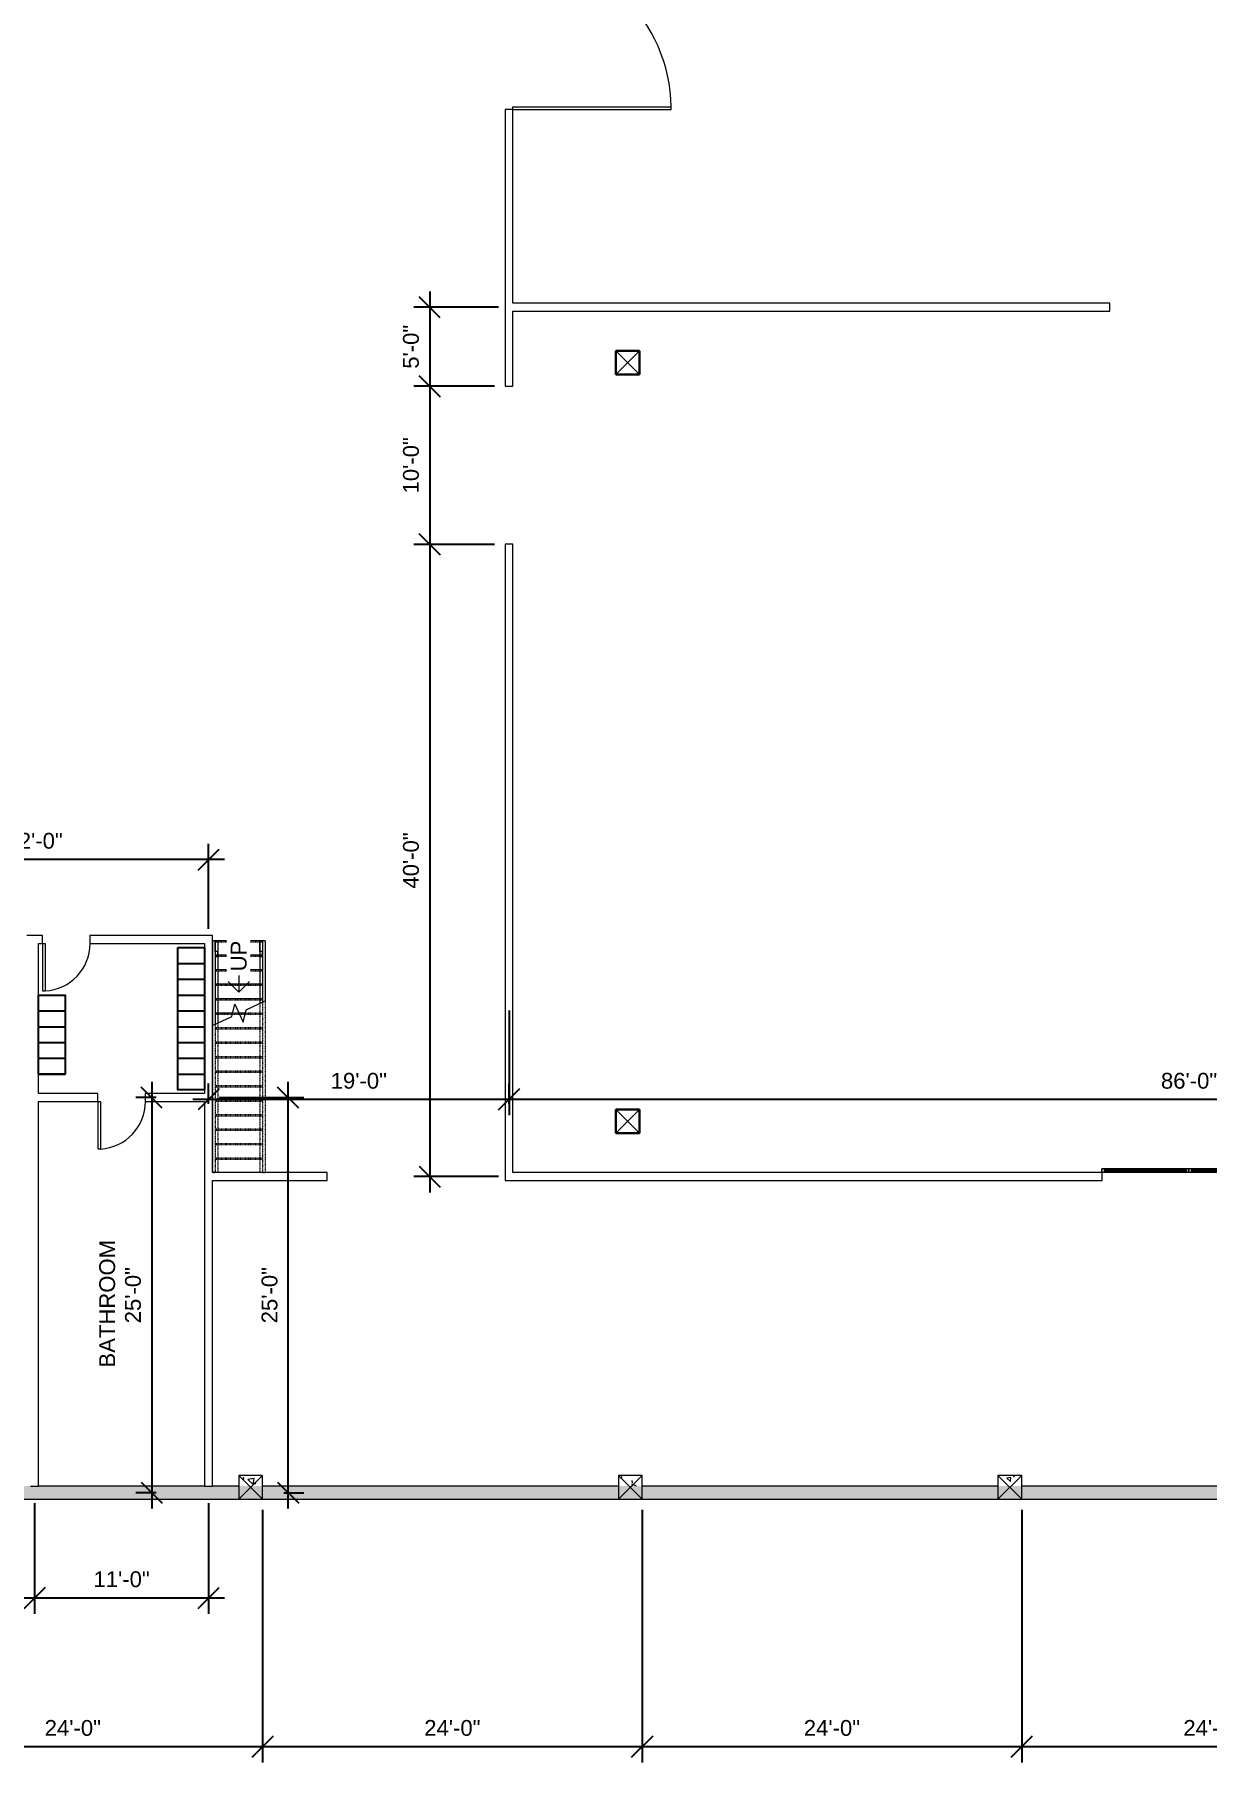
# Model space of a CAD drawing. Header units: inches. Extents: x 1913 to 24953, y -2945 to 1064.
# Drawn here: x 3446 to 4335, y -1743 to -431 of the extents above; entities that cross this region are included whole.
import ezdxf

# ---------------------------------------------------------------- set-up
doc = ezdxf.new("R2010")
doc.units = ezdxf.units.IN
doc.header["$MEASUREMENT"] = 0
doc.linetypes.add('Overhead 1_16_', pattern=[0.101562, 0.0625, -0.039062])
for name, color, linetype, lineweight in [('A-ANNO-DIMS', 211, 'Continuous', 9), ('A-COLS', 52, 'Continuous', 9), ('A-DOOR', 31, 'Continuous', 13), ('A-FLOR-HRAL', 11, 'Continuous', 9), ('A-WALL', 113, 'Continuous', 13), ('A-WALL-PATT', 111, 'Continuous', 50), ('G-ANNO-TEXT', 231, 'Continuous', 9), ('S-STRS', 31, 'Continuous', 9), ('S-STRS-ANNO', 31, 'Continuous', 9), ('S-STRS-IDEN', 31, 'Continuous', 9), ('S-STRS-MBND', 31, 'Overhead 1_16_', 9)]:
    doc.layers.add(name, color=color, linetype=linetype, lineweight=lineweight)
doc.styles.add('Arial', font='arial.ttf', dxfattribs={"height": 12})
doc.dimstyles.new('Linear_-_3_32__Arial', dxfattribs={"dimscale": 12, "dimtxt": 12.243113, "dimasz": 1.333333, "dimexe": 1, "dimexo": 0.666667, "dimgap": 0.666667, "dimtad": 1, "dimdec": 5, "dimrnd": 0.03125, "dimzin": 1, "dimdsep": 46, "dimlunit": 4, "dimtxsty": 'Arial', "dimblk1": 'OBLIQUE', "dimblk2": 'OBLIQUE', "dimsah": 1, "dimcen": 0.09, "dimdle": 1, "dimazin": 0, "dimtfac": 1, "dimtdec": 4, "dimtix": 1, "dimtmove": 0, "dimatfit": 3, "dimfxl": 1, "dimtvp": 1, "dimtfill": 1, "dimfrac": 2, "dimtolj": 1, "dimtzin": 0, "dimarcsym": 2})
pattern_1 = [(140, (3124.017, -677.577), (3.213, 36.72335), [3.84, -42.24]), (85, (3124.017, -677.577), (-38.51274, -7.1044), [3.072, -33.792]), (190.451, (3124.285, -674.517), (-35.29956, 29.62024), [3.263, -35.898]), (136.184, (3113.777, -677.577), (8.4752, 54.6425), [5.76, -63.36]), (186.636, (3114.483, -673.023), (-49.8752, 47.854), [4.895, -53.848]), (81.184, (3113.777, -677.577), (-49.8749, 47.8553), [4.608, -50.688]), (111, (3116.337, -672.457), (20.614, 30.56126), [3.84, -42.24]), (56, (3116.337, -672.457), (-37.1283, 12.4577), [3.072, -33.792]), (161.451, (3118.055, -669.91), (-16.5135, 43.02), [3.263, -35.898]), (127.5, (3124.017, -677.577), (-17.04428, 0.6228), [1.69, -31.693, 1.69, -32.614, -33.92]), (127.5, (3124.017, -677.577), (-17.04428, 0.6228), [-67.686, 1.69, -32.23]), (97.5, (3124.017, -677.577), (-20.19387, 13.4694), [1.69, -17.869, 1.69, -30.925, -12.928]), (97.5, (3124.017, -677.577), (-20.19387, 13.4694), [-52.173, 1.69, -11.238]), (57.5, (3124.017, -688.995), (1.15522, 27.33168), [1.69, -11.11, 1.69, -38.246, -52.992]), (57.5, (3124.017, -688.995), (1.15522, 27.33168), [-52.736, 1.69, -51.302]), (47.5, (3124.017, -694.115), (-5.12498, 29.85903), [1.69, -14.95, 1.69, -24.832, -37.632]), (47.5, (3124.017, -694.115), (-5.12498, 29.85903), [-43.162, 1.69, -35.942])]

# ---------------------------------------------------------------- blocks, each defined once
blk = doc.blocks.new('Automatic_Sliding_Door_15012 - 11_  x 10_-394579-FloorPlan')
at = {"layer": 'A-DOOR'}
for p, q in [((-19.7, 5.8), (-21.7, 5.8)), ((-21.7, 5.8), (-21.7, 3.4)), ((44.3, 5.8), (-21.7, 5.8)), ((-21.7, 5.8), (-21.7, 5.8)), ((-21.7, 3.4), (-21.7, 5.8)), ((-21.7, 3.4), (-19.7, 3.4)), ((-21.7, 3.4), (-21.7, 3.4)), ((-21.7, 3.4), (44.3, 3.4)), ((-19.7, 3.4), (-19.7, 5.8)), ((-19.7, 5.8), (-19.7, 5.8)), ((-19.7, 5.8), (42.4, 5.8)), ((-19.7, 5.8), (-19.7, 3.4)), ((42.4, 4.6), (-19.7, 4.6)), ((-19.7, 4.6), (-19.7, 4.5)), ((42.4, 4.6), (-19.7, 4.6)), ((-19.7, 4.6), (-19.7, 4.6)), ((-19.7, 4.5), (-19.7, 4.6)), ((-19.7, 4.5), (42.4, 4.5)), ((-19.7, 4.5), (-19.7, 4.5)), ((-19.7, 4.5), (42.4, 4.5)), ((42.4, 3.4), (-19.7, 3.4)), ((-19.7, 3.4), (-19.7, 3.4)), ((44.3, 5.8), (42.4, 5.8)), ((42.4, 5.8), (42.4, 3.4)), ((42.4, 5.8), (42.4, 5.8)), ((42.4, 3.4), (42.4, 5.8)), ((42.4, 4.5), (42.4, 4.6)), ((42.4, 4.6), (42.4, 4.6)), ((42.4, 4.5), (42.4, 4.6)), ((42.4, 4.5), (42.4, 4.5)), ((42.4, 3.4), (44.3, 3.4)), ((42.4, 3.4), (42.4, 3.4)), ((44.3, 3.4), (44.3, 5.8)), ((44.3, 5.8), (44.3, 5.8)), ((44.3, 5.8), (44.3, 3.4)), ((46.3, 5.8), (44.3, 5.8)), ((44.3, 5.8), (44.3, 3.4)), ((110.3, 5.8), (44.3, 5.8)), ((44.3, 5.8), (44.3, 5.8)), ((44.3, 3.4), (44.3, 5.8)), ((44.3, 3.4), (44.3, 3.4)), ((44.3, 3.4), (46.3, 3.4)), ((44.3, 3.4), (110.3, 3.4)), ((44.3, 3.4), (44.3, 3.4)), ((46.3, 3.4), (46.3, 5.8)), ((46.3, 5.8), (46.3, 5.8)), ((46.3, 5.8), (108.4, 5.8)), ((46.3, 5.8), (46.3, 3.4)), ((108.4, 4.6), (46.3, 4.6)), ((46.3, 4.6), (46.3, 4.5)), ((108.4, 4.6), (46.3, 4.6)), ((46.3, 4.6), (46.3, 4.6)), ((46.3, 4.5), (46.3, 4.6)), ((46.3, 4.5), (108.4, 4.5)), ((46.3, 4.5), (46.3, 4.5)), ((46.3, 4.5), (108.4, 4.5)), ((108.4, 3.4), (46.3, 3.4)), ((46.3, 3.4), (46.3, 3.4)), ((110.3, 5.8), (108.4, 5.8)), ((108.4, 5.8), (108.4, 3.4)), ((108.4, 5.8), (108.4, 5.8)), ((108.4, 3.4), (108.4, 5.8)), ((108.4, 4.5), (108.4, 4.6)), ((108.4, 4.6), (108.4, 4.6)), ((108.4, 4.6), (108.4, 4.5)), ((108.4, 4.5), (108.4, 4.5)), ((108.4, 3.4), (110.3, 3.4)), ((108.4, 3.4), (108.4, 3.4)), ((110.3, 3.4), (110.3, 5.8)), ((110.3, 5.8), (110.3, 5.8)), ((110.3, 5.8), (110.3, 3.4)), ((110.3, 3.4), (110.3, 3.4))]:
    blk.add_line(p, q, dxfattribs=at)
blk = doc.blocks.new('Rectangular Column - 18_ x 18_-395545-FloorPlan')
at = {"layer": 'A-COLS'}
for p, q in [((-9, 9), (-9, 9)), ((9, 9), (9, 9)), ((-9, -9), (-9, -9)), ((9, -9), (9, -9))]:
    blk.add_line(p, q, dxfattribs=at)
at = {"layer": 'A-COLS', "lineweight": 30}
for p, q in [((9, 9), (-9, 9)), ((-9, 9), (-9, -9)), ((9, -9), (9, 9)), ((-9, -9), (9, -9))]:
    blk.add_line(p, q, dxfattribs=at)
blk = doc.blocks.new('Single-Flush - 10__ x10_-406699-FloorPlan')
at = {"layer": 'A-DOOR', "lineweight": 20}
for p, q in [((58, 3), (58, 123)), ((60, 123), (58, 123)), ((60, 3), (60, 123)), ((60, 3), (58, 3))]:
    blk.add_line(p, q, dxfattribs=at)
at = {"layer": 'A-DOOR', "lineweight": 9}
blk.add_arc((60, 3), 120.1, 90.9544, 180, dxfattribs=at)
blk = doc.blocks.new('Single-Flush - 36_ x 80_-407249-FloorPlan')
at = {"layer": 'A-DOOR', "lineweight": 20}
for p, q in [((16, 3), (16, 39)), ((18, 39), (16, 39)), ((18, 3), (18, 39)), ((18, 3), (16, 3))]:
    blk.add_line(p, q, dxfattribs=at)
at = {"layer": 'A-DOOR', "lineweight": 9}
blk.add_arc((18, 3), 36.1, 93.1789, 180, dxfattribs=at)
blk = doc.blocks.new('Top Rail Type - Top Rail_Internal_-413884-FloorPlan')
at = {"layer": 'A-FLOR-HRAL'}
for p, q in [((-449.4, -458.6), (-453.2, -458.6)), ((-453.2, -458.6), (-453.2, -460.6)), ((-449.4, -460.6), (-449.4, -458.6)), ((-449.4, -458.6), (-441.4, -458.6)), ((-441.4, -458.6), (-441.4, -458.6)), ((-441.4, -458.6), (-441.4, -460.6)), ((-453.2, -460.6), (-449.4, -460.6)), ((-441.4, -460.6), (-449.4, -460.6)), ((-441.4, -460.6), (-441.4, -460.6))]:
    blk.add_line(p, q, dxfattribs=at)
blk = doc.blocks.new('Top Rail Type - Top Rail_Internal_-V1-FloorPlan')
at = {"layer": 'A-FLOR-HRAL', "linetype": 'Overhead 1_16_'}
for p, q in [((-617.4, -460.6), (-617.4, -458.6)), ((-504.8, -458.6), (-617.4, -458.6)), ((-503.9, -460.6), (-617.4, -460.6))]:
    blk.add_line(p, q, dxfattribs=at)
at = {"layer": 'A-FLOR-HRAL'}
for p, q in [((-504.8, -458.6), (-503.9, -460.6)), ((-441.4, -458.6), (-504.8, -458.6)), ((-441.4, -460.6), (-441.4, -458.6)), ((-441.4, -460.6), (-503.9, -460.6))]:
    blk.add_line(p, q, dxfattribs=at)
blk = doc.blocks.new('Top Rail Type - Top Rail_Internal_-413895-FloorPlan')
at = {"layer": 'A-FLOR-HRAL'}
for p, q in [((-449.4, -492.6), (-453.2, -492.6)), ((-453.2, -492.6), (-453.2, -494.6)), ((-453.2, -494.6), (-449.4, -494.6)), ((-449.4, -494.6), (-449.4, -492.6)), ((-449.4, -492.6), (-441.4, -492.6)), ((-441.4, -494.6), (-449.4, -494.6)), ((-441.4, -492.6), (-441.4, -492.6)), ((-441.4, -492.6), (-441.4, -494.6)), ((-441.4, -494.6), (-441.4, -494.6))]:
    blk.add_line(p, q, dxfattribs=at)
blk = doc.blocks.new('Top Rail Type - Top Rail_Internal_-V2-FloorPlan')
at = {"layer": 'A-FLOR-HRAL', "linetype": 'Overhead 1_16_'}
for p, q in [((-617.4, -494.6), (-617.4, -492.6)), ((-488.9, -492.6), (-617.4, -492.6)), ((-488, -494.6), (-617.4, -494.6))]:
    blk.add_line(p, q, dxfattribs=at)
at = {"layer": 'A-FLOR-HRAL'}
for p, q in [((-488.9, -492.6), (-488, -494.6)), ((-441.4, -492.6), (-488.9, -492.6)), ((-441.4, -494.6), (-488, -494.6)), ((-441.4, -494.6), (-441.4, -492.6))]:
    blk.add_line(p, q, dxfattribs=at)
blk = doc.blocks.new('_Oblique')
at = {"color": 0, "linetype": 'ByBlock', "lineweight": -2}
blk.add_line((-0.5, -0.5), (0.5, 0.5), dxfattribs=at)
blk = doc.blocks.new('*D124')
at = {"layer": 'A-ANNO-DIMS', "color": 0, "lineweight": -2, "transparency": 16777216}
for p, q in [((3805.7, -1171.9), (3805.7, -1251.4)), ((3577.7, -1242.7), (3577.7, -1227.4)), ((3817.7, -1239.4), (3565.7, -1239.4))]:
    blk.add_line(p, q, dxfattribs=at)
at = {"layer": 'Defpoints', "color": 0, "transparency": 16777216}
for p in [(3805.7, -1163.9), (3577.7, -1239.4), (3577.7, -1250.7)]:
    blk.add_point(p, dxfattribs=at)
at = {"layer": 'A-ANNO-DIMS', "color": 0, "lineweight": -2, "transparency": 16777216, "xscale": 16, "yscale": 16, "zscale": 16, "rotation": 180}
blk.add_blockref('_Oblique', (3577.7, -1239.4), dxfattribs=at)
at = {"layer": 'A-ANNO-DIMS', "color": 0, "lineweight": -2, "transparency": 16777216, "xscale": 16, "yscale": 16, "zscale": 16}
blk.add_blockref('_Oblique', (3805.7, -1239.4), dxfattribs=at)
at = {"layer": 'A-ANNO-DIMS', "color": 3, "lineweight": 0, "transparency": 16777216, "insert": (3691.7, -1225.3), "char_height": 12, "width": 103.972, "attachment_point": 5, "style": 'Arial'}
blk.add_mtext('\\A1;19\'-0"', dxfattribs=at)
blk = doc.blocks.new('*D125')
at = {"layer": 'A-ANNO-DIMS', "color": 0, "lineweight": -2, "transparency": 16777216}
for p, q in [((3313.7, -1110), (3313.7, -1045.3)), ((3577.7, -1110), (3577.7, -1045.3)), ((3589.7, -1057.3), (3301.7, -1057.3))]:
    blk.add_line(p, q, dxfattribs=at)
at = {"layer": 'Defpoints', "color": 0, "transparency": 16777216}
for p in [(3313.7, -1057.3), (3313.7, -1118), (3577.7, -1118)]:
    blk.add_point(p, dxfattribs=at)
at = {"layer": 'A-ANNO-DIMS', "color": 0, "lineweight": -2, "transparency": 16777216, "xscale": 16, "yscale": 16, "zscale": 16, "rotation": 180}
blk.add_blockref('_Oblique', (3313.7, -1057.3), dxfattribs=at)
at = {"layer": 'A-ANNO-DIMS', "color": 0, "lineweight": -2, "transparency": 16777216, "xscale": 16, "yscale": 16, "zscale": 16}
blk.add_blockref('_Oblique', (3577.7, -1057.3), dxfattribs=at)
at = {"layer": 'A-ANNO-DIMS', "color": 3, "lineweight": 0, "transparency": 16777216, "insert": (3445.7, -1043.1), "char_height": 12, "width": 62.383, "attachment_point": 5, "style": 'Arial'}
blk.add_mtext('\\A1;22\'-0"', dxfattribs=at)
blk = doc.blocks.new('*D129')
at = {"layer": 'A-ANNO-DIMS', "color": 0, "lineweight": -2, "transparency": 16777216}
for p, q in [((3745.5, -626), (3745.5, -710)), ((3797.7, -638), (3733.5, -638)), ((3794.7, -698), (3733.5, -698))]:
    blk.add_line(p, q, dxfattribs=at)
at = {"layer": 'Defpoints', "color": 0, "transparency": 16777216}
for p in [(3805.7, -638), (3745.5, -698), (3802.7, -698)]:
    blk.add_point(p, dxfattribs=at)
at = {"layer": 'A-ANNO-DIMS', "color": 0, "lineweight": -2, "transparency": 16777216, "xscale": 16, "yscale": 16, "zscale": 16}
for p, rotation in [((3745.5, -638), 90), ((3745.5, -698), 270)]:
    blk.add_blockref('_Oblique', p, dxfattribs=dict(at, rotation=rotation))
at = {"layer": 'A-ANNO-DIMS', "color": 3, "lineweight": 0, "transparency": 16777216, "insert": (3731.3, -668), "char_height": 12, "width": 51.308, "attachment_point": 5, "rotation": 90, "style": 'Arial'}
blk.add_mtext('\\A1;5\'-0"', dxfattribs=at)
blk = doc.blocks.new('*D130')
at = {"layer": 'A-ANNO-DIMS', "color": 0, "lineweight": -2, "transparency": 16777216}
for p, q in [((3745.5, -686), (3745.5, -830)), ((3794.7, -698), (3733.5, -698)), ((3794.7, -818), (3733.5, -818))]:
    blk.add_line(p, q, dxfattribs=at)
at = {"layer": 'Defpoints', "color": 0, "transparency": 16777216}
for p in [(3802.7, -698), (3745.5, -818), (3802.7, -818)]:
    blk.add_point(p, dxfattribs=at)
at = {"layer": 'A-ANNO-DIMS', "color": 0, "lineweight": -2, "transparency": 16777216, "xscale": 16, "yscale": 16, "zscale": 16}
for p, rotation in [((3745.5, -698), 90), ((3745.5, -818), 270)]:
    blk.add_blockref('_Oblique', p, dxfattribs=dict(at, rotation=rotation))
at = {"layer": 'A-ANNO-DIMS', "color": 3, "lineweight": 0, "transparency": 16777216, "insert": (3731.3, -758), "char_height": 12, "width": 62.383, "attachment_point": 5, "rotation": 90, "style": 'Arial'}
blk.add_mtext('\\A1;10\'-0"', dxfattribs=at)
blk = doc.blocks.new('*D131')
at = {"layer": 'A-ANNO-DIMS', "color": 0, "lineweight": -2, "transparency": 16777216}
for p, q in [((3745.5, -806), (3745.5, -1310)), ((3794.7, -818), (3733.5, -818)), ((3797.7, -1298), (3733.5, -1298))]:
    blk.add_line(p, q, dxfattribs=at)
at = {"layer": 'Defpoints', "color": 0, "transparency": 16777216}
for p in [(3802.7, -818), (3745.5, -1298), (3805.7, -1298)]:
    blk.add_point(p, dxfattribs=at)
at = {"layer": 'A-ANNO-DIMS', "color": 0, "lineweight": -2, "transparency": 16777216, "xscale": 16, "yscale": 16, "zscale": 16}
for p, rotation in [((3745.5, -818), 90), ((3745.5, -1298), 270)]:
    blk.add_blockref('_Oblique', p, dxfattribs=dict(at, rotation=rotation))
at = {"layer": 'A-ANNO-DIMS', "color": 3, "lineweight": 0, "transparency": 16777216, "insert": (3731.3, -1058), "char_height": 12, "width": 62.383, "attachment_point": 5, "rotation": 90, "style": 'Arial'}
blk.add_mtext('\\A1;40\'-0"', dxfattribs=at)
blk = doc.blocks.new('*D132')
at = {"layer": 'A-ANNO-DIMS', "color": 0, "lineweight": -2, "transparency": 16777216}
for p, q in [((3805.7, -1242.7), (3805.7, -1227.4)), ((4837.7, -1242.7), (4837.7, -1227.4)), ((4849.7, -1239.4), (3793.7, -1239.4))]:
    blk.add_line(p, q, dxfattribs=at)
at = {"layer": 'Defpoints', "color": 0, "transparency": 16777216}
for p in [(3805.7, -1239.4), (3805.7, -1250.7), (4837.7, -1250.7)]:
    blk.add_point(p, dxfattribs=at)
at = {"layer": 'A-ANNO-DIMS', "color": 0, "lineweight": -2, "transparency": 16777216, "xscale": 16, "yscale": 16, "zscale": 16, "rotation": 180}
blk.add_blockref('_Oblique', (3805.7, -1239.4), dxfattribs=at)
at = {"layer": 'A-ANNO-DIMS', "color": 0, "lineweight": -2, "transparency": 16777216, "xscale": 16, "yscale": 16, "zscale": 16}
blk.add_blockref('_Oblique', (4837.7, -1239.4), dxfattribs=at)
at = {"layer": 'A-ANNO-DIMS', "color": 3, "lineweight": 0, "transparency": 16777216, "insert": (4321.7, -1225.3), "char_height": 12, "width": 62.383, "attachment_point": 5, "style": 'Arial'}
blk.add_mtext('\\A1;86\'-0"', dxfattribs=at)
blk = doc.blocks.new('*D145')
at = {"layer": 'A-ANNO-DIMS', "color": 0, "lineweight": -2, "transparency": 16777216}
for p, q in [((3534.6, -1226), (3534.6, -1550)), ((3537.9, -1238), (3522.6, -1238)), ((3537.9, -1538), (3522.6, -1538))]:
    blk.add_line(p, q, dxfattribs=at)
at = {"layer": 'Defpoints', "color": 0, "transparency": 16777216}
for p in [(3545.9, -1238), (3534.6, -1538), (3545.9, -1538)]:
    blk.add_point(p, dxfattribs=at)
at = {"layer": 'A-ANNO-DIMS', "color": 0, "lineweight": -2, "transparency": 16777216, "xscale": 16, "yscale": 16, "zscale": 16}
for p, rotation in [((3534.6, -1238), 90), ((3534.6, -1538), 270)]:
    blk.add_blockref('_Oblique', p, dxfattribs=dict(at, rotation=rotation))
at = {"layer": 'A-ANNO-DIMS', "color": 3, "lineweight": 0, "transparency": 16777216, "insert": (3520.4, -1388), "char_height": 12, "width": 62.383, "attachment_point": 5, "rotation": 90, "style": 'Arial'}
blk.add_mtext('\\A1;25\'-0"', dxfattribs=at)
blk = doc.blocks.new('*D150')
at = {"layer": 'A-ANNO-DIMS', "color": 0, "lineweight": -2, "transparency": 16777216}
for p, q in [((3313.7, -1546), (3313.7, -1629.8)), ((3445.7, -1546), (3445.7, -1629.8)), ((3301.7, -1617.8), (3457.7, -1617.8))]:
    blk.add_line(p, q, dxfattribs=at)
at = {"layer": 'Defpoints', "color": 0, "transparency": 16777216}
for p in [(3313.7, -1538), (3445.7, -1538), (3445.7, -1617.8)]:
    blk.add_point(p, dxfattribs=at)
at = {"layer": 'A-ANNO-DIMS', "color": 0, "lineweight": -2, "transparency": 16777216, "xscale": 16, "yscale": 16, "zscale": 16, "rotation": 180}
blk.add_blockref('_Oblique', (3313.7, -1617.8), dxfattribs=at)
at = {"layer": 'A-ANNO-DIMS', "color": 0, "lineweight": -2, "transparency": 16777216, "xscale": 16, "yscale": 16, "zscale": 16}
blk.add_blockref('_Oblique', (3445.7, -1617.8), dxfattribs=at)
at = {"layer": 'A-ANNO-DIMS', "color": 3, "lineweight": 0, "transparency": 16777216, "insert": (3379.7, -1603.7), "char_height": 12, "width": 62.383, "attachment_point": 5, "style": 'Arial'}
blk.add_mtext('\\A1;11\'-0"', dxfattribs=at)
blk = doc.blocks.new('*D151')
at = {"layer": 'A-ANNO-DIMS', "color": 0, "lineweight": -2, "transparency": 16777216}
for p, q in [((3445.7, -1546), (3445.7, -1629.8)), ((3577.7, -1546), (3577.7, -1629.8)), ((3433.7, -1617.8), (3589.7, -1617.8))]:
    blk.add_line(p, q, dxfattribs=at)
at = {"layer": 'Defpoints', "color": 0, "transparency": 16777216}
for p in [(3445.7, -1538), (3577.7, -1538), (3577.7, -1617.8)]:
    blk.add_point(p, dxfattribs=at)
at = {"layer": 'A-ANNO-DIMS', "color": 0, "lineweight": -2, "transparency": 16777216, "xscale": 16, "yscale": 16, "zscale": 16, "rotation": 180}
blk.add_blockref('_Oblique', (3445.7, -1617.8), dxfattribs=at)
at = {"layer": 'A-ANNO-DIMS', "color": 0, "lineweight": -2, "transparency": 16777216, "xscale": 16, "yscale": 16, "zscale": 16}
blk.add_blockref('_Oblique', (3577.7, -1617.8), dxfattribs=at)
at = {"layer": 'A-ANNO-DIMS', "color": 3, "lineweight": 0, "transparency": 16777216, "insert": (3511.7, -1603.7), "char_height": 12, "width": 62.383, "attachment_point": 5, "style": 'Arial'}
blk.add_mtext('\\A1;11\'-0"', dxfattribs=at)
blk = doc.blocks.new('*D155')
at = {"layer": 'A-ANNO-DIMS', "color": 0, "lineweight": -2, "transparency": 16777216}
for p, q in [((3638.1, -1550), (3638.1, -1226)), ((3585.7, -1238), (3650.1, -1238)), ((3634.8, -1538), (3650.1, -1538))]:
    blk.add_line(p, q, dxfattribs=at)
at = {"layer": 'Defpoints', "color": 0, "transparency": 16777216}
for p in [(3577.7, -1238), (3638.1, -1238), (3626.8, -1538)]:
    blk.add_point(p, dxfattribs=at)
at = {"layer": 'A-ANNO-DIMS', "color": 0, "lineweight": -2, "transparency": 16777216, "xscale": 16, "yscale": 16, "zscale": 16}
for p, rotation in [((3638.1, -1238), 90), ((3638.1, -1538), 270)]:
    blk.add_blockref('_Oblique', p, dxfattribs=dict(at, rotation=rotation))
at = {"layer": 'A-ANNO-DIMS', "color": 3, "lineweight": 0, "transparency": 16777216, "insert": (3624, -1388), "char_height": 12, "width": 51.308, "attachment_point": 5, "rotation": 90, "style": 'Arial'}
blk.add_mtext('\\A1;25\'-0"', dxfattribs=at)
blk = doc.blocks.new('*D165')
at = {"layer": 'A-ANNO-DIMS', "color": 0, "lineweight": -2, "transparency": 16777216}
for p, q in [((3330.7, -1551), (3330.7, -1742.7)), ((3618.7, -1551), (3618.7, -1742.7)), ((3318.7, -1730.7), (3630.7, -1730.7))]:
    blk.add_line(p, q, dxfattribs=at)
at = {"layer": 'Defpoints', "color": 0, "transparency": 16777216}
for p in [(3330.7, -1543), (3618.7, -1543), (3618.7, -1730.7)]:
    blk.add_point(p, dxfattribs=at)
at = {"layer": 'A-ANNO-DIMS', "color": 0, "lineweight": -2, "transparency": 16777216, "xscale": 16, "yscale": 16, "zscale": 16, "rotation": 180}
blk.add_blockref('_Oblique', (3330.7, -1730.7), dxfattribs=at)
at = {"layer": 'A-ANNO-DIMS', "color": 0, "lineweight": -2, "transparency": 16777216, "xscale": 16, "yscale": 16, "zscale": 16}
blk.add_blockref('_Oblique', (3618.7, -1730.7), dxfattribs=at)
at = {"layer": 'A-ANNO-DIMS', "color": 3, "lineweight": 0, "transparency": 16777216, "insert": (3474.7, -1716.6), "char_height": 12, "width": 62.383, "attachment_point": 5, "style": 'Arial'}
blk.add_mtext('\\A1;24\'-0"', dxfattribs=at)
blk = doc.blocks.new('*D166')
at = {"layer": 'A-ANNO-DIMS', "color": 0, "lineweight": -2, "transparency": 16777216}
for p, q in [((3618.7, -1551), (3618.7, -1742.7)), ((3906.7, -1551), (3906.7, -1742.7)), ((3606.7, -1730.7), (3918.7, -1730.7))]:
    blk.add_line(p, q, dxfattribs=at)
at = {"layer": 'Defpoints', "color": 0, "transparency": 16777216}
for p in [(3618.7, -1543), (3906.7, -1543), (3906.7, -1730.7)]:
    blk.add_point(p, dxfattribs=at)
at = {"layer": 'A-ANNO-DIMS', "color": 0, "lineweight": -2, "transparency": 16777216, "xscale": 16, "yscale": 16, "zscale": 16, "rotation": 180}
blk.add_blockref('_Oblique', (3618.7, -1730.7), dxfattribs=at)
at = {"layer": 'A-ANNO-DIMS', "color": 0, "lineweight": -2, "transparency": 16777216, "xscale": 16, "yscale": 16, "zscale": 16}
blk.add_blockref('_Oblique', (3906.7, -1730.7), dxfattribs=at)
at = {"layer": 'A-ANNO-DIMS', "color": 3, "lineweight": 0, "transparency": 16777216, "insert": (3762.7, -1716.6), "char_height": 12, "width": 62.383, "attachment_point": 5, "style": 'Arial'}
blk.add_mtext('\\A1;24\'-0"', dxfattribs=at)
blk = doc.blocks.new('*D167')
at = {"layer": 'A-ANNO-DIMS', "color": 0, "lineweight": -2, "transparency": 16777216}
for p, q in [((3906.7, -1551), (3906.7, -1742.7)), ((4194.7, -1551), (4194.7, -1742.7)), ((3894.7, -1730.7), (4206.7, -1730.7))]:
    blk.add_line(p, q, dxfattribs=at)
at = {"layer": 'Defpoints', "color": 0, "transparency": 16777216}
for p in [(3906.7, -1543), (4194.7, -1543), (4194.7, -1730.7)]:
    blk.add_point(p, dxfattribs=at)
at = {"layer": 'A-ANNO-DIMS', "color": 0, "lineweight": -2, "transparency": 16777216, "xscale": 16, "yscale": 16, "zscale": 16, "rotation": 180}
blk.add_blockref('_Oblique', (3906.7, -1730.7), dxfattribs=at)
at = {"layer": 'A-ANNO-DIMS', "color": 0, "lineweight": -2, "transparency": 16777216, "xscale": 16, "yscale": 16, "zscale": 16}
blk.add_blockref('_Oblique', (4194.7, -1730.7), dxfattribs=at)
at = {"layer": 'A-ANNO-DIMS', "color": 3, "lineweight": 0, "transparency": 16777216, "insert": (4050.7, -1716.6), "char_height": 12, "width": 62.383, "attachment_point": 5, "style": 'Arial'}
blk.add_mtext('\\A1;24\'-0"', dxfattribs=at)
blk = doc.blocks.new('*D168')
at = {"layer": 'A-ANNO-DIMS', "color": 0, "lineweight": -2, "transparency": 16777216}
for p, q in [((4194.7, -1551), (4194.7, -1742.7)), ((4482.7, -1551), (4482.7, -1742.7)), ((4182.7, -1730.7), (4494.7, -1730.7))]:
    blk.add_line(p, q, dxfattribs=at)
at = {"layer": 'Defpoints', "color": 0, "transparency": 16777216}
for p in [(4194.7, -1543), (4482.7, -1543), (4482.7, -1730.7)]:
    blk.add_point(p, dxfattribs=at)
at = {"layer": 'A-ANNO-DIMS', "color": 0, "lineweight": -2, "transparency": 16777216, "xscale": 16, "yscale": 16, "zscale": 16, "rotation": 180}
blk.add_blockref('_Oblique', (4194.7, -1730.7), dxfattribs=at)
at = {"layer": 'A-ANNO-DIMS', "color": 0, "lineweight": -2, "transparency": 16777216, "xscale": 16, "yscale": 16, "zscale": 16}
blk.add_blockref('_Oblique', (4482.7, -1730.7), dxfattribs=at)
at = {"layer": 'A-ANNO-DIMS', "color": 3, "lineweight": 0, "transparency": 16777216, "insert": (4338.7, -1716.6), "char_height": 12, "width": 62.383, "attachment_point": 5, "style": 'Arial'}
blk.add_mtext('\\A1;24\'-0"', dxfattribs=at)

msp = doc.modelspace()

# ---------------------------------------------------------------- hatches: boundary and pattern name
at = {"layer": 'A-WALL-PATT', "lineweight": 0}
h = msp.add_hatch(dxfattribs=at)
h.set_pattern_fill('FP_1', color=256, angle=90, style=0, pattern_type=2)
h.set_pattern_definition(pattern_1)
h.paths.add_polyline_path([(5048.664949, -1532.975499), (5048.664949, -1542.975499), (2744.664949, -1542.975499), (2744.664949, -1532.975499), (2754.664949, -1532.975499), (2763.664949, -1532.975499), (2878.664949, -1532.975499), (2884.664949, -1532.975499), (3022.664949, -1532.975499), (3028.664949, -1532.975499), (3042.664949, -1532.975499), (3310.664949, -1532.975499), (3316.664949, -1532.975499), (3330.664949, -1532.975499), (3442.664949, -1532.975499), (3448.664949, -1532.975499), (3574.664949, -1532.975499), (3580.664949, -1532.975499), (3600.664949, -1532.975499), (3618.664949, -1532.975499), (3888.664949, -1532.975499), (3906.664949, -1532.975499), (4176.664949, -1532.975499), (4194.664949, -1532.975499), (4464.664949, -1532.975499), (4482.664949, -1532.975499), (4752.664949, -1532.975499), (4770.664949, -1532.975499), (5040.664949, -1532.975499)], flags=0)
h = msp.add_hatch(dxfattribs=at)
h.set_pattern_fill('FP_1', color=256, angle=90, style=0, pattern_type=2)
h.set_pattern_definition(pattern_1)
h.paths.add_polyline_path([(3600.664949, -1524.975499), (3618.664949, -1524.975499), (3618.664949, -1532.975499), (3600.664949, -1532.975499)], flags=0)
h = msp.add_hatch(dxfattribs=at)
h.set_pattern_fill('FP_1', color=256, angle=90, style=0, pattern_type=2)
h.set_pattern_definition(pattern_1)
h.paths.add_polyline_path([(3888.664949, -1524.975499), (3906.664949, -1524.975499), (3906.664949, -1532.975499), (3888.664949, -1532.975499)], flags=0)
h = msp.add_hatch(dxfattribs=at)
h.set_pattern_fill('FP_1', color=256, angle=90, style=0, pattern_type=2)
h.set_pattern_definition(pattern_1)
h.paths.add_polyline_path([(4176.664949, -1524.975499), (4194.664949, -1524.975499), (4194.664949, -1532.975499), (4176.664949, -1532.975499)], flags=0)

# ---------------------------------------------------------------- linework, layer by layer
for p, q in [((3554.486149, -1136.15625), (3574.664949, -1136.15625)), ((3554.486149, -1148.15625), (3574.664949, -1148.15625)), ((3448.664949, -1160.15625), (3468.84375, -1160.15625)), ((3554.486149, -1160.15625), (3574.664949, -1160.15625)), ((3448.664949, -1172.15625), (3468.84375, -1172.15625)), ((3554.486149, -1172.15625), (3574.664949, -1172.15625)), ((3448.664949, -1184.15625), (3468.84375, -1184.15625)), ((3554.486149, -1184.15625), (3574.664949, -1184.15625)), ((3448.664949, -1196.15625), (3468.84375, -1196.15625)), ((3554.486149, -1196.15625), (3574.664949, -1196.15625)), ((3448.664949, -1208.15625), (3468.84375, -1208.15625)), ((3554.486149, -1208.15625), (3574.664949, -1208.15625)), ((3448.664949, -1220.15625), (3468.84375, -1220.15625)), ((3554.486149, -1220.15625), (3574.664949, -1220.15625)), ((3554.486149, -1228.975499), (3554.486149, -1220.975499))]:
    msp.add_line(p, q)
for points in [[(3554.486149, -1124.15625), (3574.664949, -1124.15625), (3574.664949, -1232.15625), (3554.486149, -1232.15625)], [(3448.664949, -1160.15625), (3468.84375, -1160.15625), (3468.84375, -1220.15625), (3448.664949, -1220.15625)]]:
    msp.add_lwpolyline(points, close=True)
at = {"layer": 'A-COLS', "lineweight": 0}
for p, q in [((3904.664949, -670.975499), (3886.664949, -670.975499)), ((3886.664949, -670.975499), (3886.664949, -688.975499)), ((3886.664949, -670.975499), (3904.664949, -688.975499)), ((3886.664949, -688.975499), (3904.664949, -670.975499)), ((3904.664949, -688.975499), (3904.664949, -670.975499)), ((3886.664949, -688.975499), (3904.664949, -688.975499)), ((3904.664949, -1246.975499), (3886.664949, -1246.975499)), ((3886.664949, -1246.975499), (3886.664949, -1264.975499)), ((3886.664949, -1246.975499), (3904.664949, -1264.975499)), ((3886.664949, -1264.975499), (3904.664949, -1246.975499)), ((3904.664949, -1264.975499), (3904.664949, -1246.975499)), ((3886.664949, -1264.975499), (3904.664949, -1264.975499)), ((3618.664949, -1524.975499), (3600.664949, -1524.975499)), ((3600.664949, -1524.975499), (3600.664949, -1542.975499)), ((3600.664949, -1524.975499), (3618.664949, -1542.975499)), ((3600.664949, -1542.975499), (3618.664949, -1524.975499)), ((3618.664949, -1542.975499), (3618.664949, -1524.975499)), ((3906.664949, -1524.975499), (3888.664949, -1524.975499)), ((3888.664949, -1524.975499), (3888.664949, -1542.975499)), ((3888.664949, -1524.975499), (3906.664949, -1542.975499)), ((3888.664949, -1542.975499), (3906.664949, -1524.975499)), ((3906.664949, -1542.975499), (3906.664949, -1524.975499)), ((4194.664949, -1524.975499), (4176.664949, -1524.975499)), ((4176.664949, -1524.975499), (4176.664949, -1542.975499)), ((4176.664949, -1524.975499), (4194.664949, -1542.975499)), ((4176.664949, -1542.975499), (4194.664949, -1524.975499)), ((4194.664949, -1542.975499), (4194.664949, -1524.975499)), ((3600.664949, -1542.975499), (3618.664949, -1542.975499)), ((3888.664949, -1542.975499), (3906.664949, -1542.975499)), ((4176.664949, -1542.975499), (4194.664949, -1542.975499))]:
    msp.add_line(p, q, dxfattribs=at)
at = {"layer": 'A-WALL', "lineweight": 0}
for p, q in [((3808.664949, -487.975499), (3802.664949, -487.975499)), ((3802.664949, -487.975499), (3802.664949, -697.975499)), ((3808.664949, -634.975499), (3808.664949, -487.975499)), ((4261.664949, -634.975499), (3808.664949, -634.975499)), ((3808.664949, -697.975499), (3808.664949, -640.975499)), ((3808.664949, -640.975499), (4261.664949, -640.975499)), ((4261.664949, -640.975499), (4261.664949, -634.975499)), ((3802.664949, -697.975499), (3808.664949, -697.975499)), ((3802.664949, -817.975499), (3802.664949, -1300.975499)), ((3808.664949, -817.975499), (3802.664949, -817.975499)), ((3808.664949, -1294.975499), (3808.664949, -817.975499)), ((3451.664949, -1114.975499), (3439.664949, -1114.975499)), ((3448.664949, -1120.975499), (3451.664949, -1120.975499)), ((3448.664949, -1234.975499), (3448.664949, -1120.975499)), ((3451.664949, -1120.975499), (3451.664949, -1114.975499)), ((3580.664949, -1114.975499), (3487.664949, -1114.975499)), ((3487.664949, -1114.975499), (3487.664949, -1120.975499)), ((3487.664949, -1120.975499), (3574.664949, -1120.975499)), ((3574.664949, -1120.975499), (3574.664949, -1234.975499)), ((3580.664949, -1294.975499), (3580.664949, -1114.975499)), ((3493.664949, -1234.975499), (3448.664949, -1234.975499)), ((3448.664949, -1532.975499), (3448.664949, -1240.975499)), ((3448.664949, -1240.975499), (3493.664949, -1240.975499)), ((3493.664949, -1240.975499), (3493.664949, -1234.975499)), ((3574.664949, -1234.975499), (3529.664949, -1234.975499)), ((3529.664949, -1234.975499), (3529.664949, -1240.975499)), ((3529.664949, -1240.975499), (3574.664949, -1240.975499)), ((3574.664949, -1240.975499), (3574.664949, -1532.975499)), ((3667.664949, -1294.975499), (3580.664949, -1294.975499)), ((3667.664949, -1300.975499), (3667.664949, -1294.975499)), ((4255.664949, -1294.975499), (3808.664949, -1294.975499)), ((4255.664949, -1300.975499), (4255.664949, -1294.975499)), ((3580.664949, -1532.975499), (3580.664949, -1300.975499)), ((3580.664949, -1300.975499), (3667.664949, -1300.975499)), ((3802.664949, -1300.975499), (4255.664949, -1300.975499)), ((3442.664949, -1532.975499), (3448.664949, -1532.975499)), ((3574.664949, -1532.975499), (3448.664949, -1532.975499)), ((3574.664949, -1532.975499), (3580.664949, -1532.975499)), ((3600.664949, -1532.975499), (3580.664949, -1532.975499)), ((3600.664949, -1524.975499), (3600.664949, -1532.975499)), ((3618.664949, -1524.975499), (3600.664949, -1524.975499)), ((3618.664949, -1532.975499), (3618.664949, -1524.975499)), ((3888.664949, -1532.975499), (3618.664949, -1532.975499)), ((3888.664949, -1524.975499), (3888.664949, -1532.975499)), ((3906.664949, -1524.975499), (3888.664949, -1524.975499)), ((3906.664949, -1532.975499), (3906.664949, -1524.975499)), ((4176.664949, -1532.975499), (3906.664949, -1532.975499)), ((4176.664949, -1524.975499), (4176.664949, -1532.975499)), ((4194.664949, -1524.975499), (4176.664949, -1524.975499)), ((4194.664949, -1532.975499), (4194.664949, -1524.975499)), ((4464.664949, -1532.975499), (4194.664949, -1532.975499)), ((2744.664949, -1542.975499), (5058.664949, -1542.975499))]:
    msp.add_line(p, q, dxfattribs=at)
at = {"layer": 'S-STRS', "lineweight": 0}
for p, q in [((3582.664949, -1118.975499), (3580.664949, -1118.975499)), ((3580.664949, -1118.975499), (3580.664949, -1183.301652)), ((3582.664949, -1118.975499), (3582.664949, -1129.975499)), ((3618.664949, -1118.975499), (3582.664949, -1118.975499)), ((3620.664949, -1118.975499), (3618.664949, -1118.975499)), ((3618.664949, -1118.975499), (3618.664949, -1129.975499)), ((3620.664949, -1118.975499), (3620.664949, -1164.649346)), ((3582.664949, -1129.975499), (3582.664949, -1140.975499)), ((3618.664949, -1129.975499), (3582.664949, -1129.975499)), ((3582.664949, -1140.975499), (3582.664949, -1151.975499)), ((3618.664949, -1140.975499), (3582.664949, -1140.975499)), ((3618.664949, -1129.975499), (3618.664949, -1140.975499)), ((3618.664949, -1140.975499), (3618.664949, -1151.975499)), ((3582.664949, -1151.975499), (3582.664949, -1162.975499)), ((3618.664949, -1151.975499), (3582.664949, -1151.975499)), ((3618.664949, -1151.975499), (3618.664949, -1162.975499)), ((3582.664949, -1162.975499), (3582.664949, -1173.975499)), ((3618.664949, -1162.975499), (3582.664949, -1162.975499)), ((3618.664949, -1162.975499), (3618.664949, -1165.581961)), ((3582.664949, -1173.975499), (3582.664949, -1182.369037)), ((3595.843358, -1173.975499), (3582.664949, -1173.975499)), ((3605.486541, -1173.975499), (3600.664949, -1173.975499))]:
    msp.add_line(p, q, dxfattribs=at)
at = {"layer": 'S-STRS', "linetype": 'Overhead 1_16_', "lineweight": 0}
for p, q in [((3618.664949, -1119.975499), (3582.664949, -1119.975499)), ((3618.664949, -1130.975499), (3582.664949, -1130.975499)), ((3618.664949, -1141.975499), (3582.664949, -1141.975499)), ((3618.664949, -1152.975499), (3582.664949, -1152.975499)), ((3618.664949, -1163.975499), (3582.664949, -1163.975499)), ((3595.600327, -1174.975499), (3582.664949, -1174.975499)), ((3605.24351, -1174.975499), (3601.131257, -1174.975499))]:
    msp.add_line(p, q, dxfattribs=at)
at = {"layer": 'S-STRS-ANNO', "lineweight": 0}
for p, q in [((3600.664949, -1118.975499), (3600.664949, -1129.975499)), ((3600.664949, -1129.975499), (3600.664949, -1140.975499)), ((3600.664949, -1140.975499), (3600.664949, -1151.975499)), ((3600.664949, -1157.975499), (3592.664949, -1149.975499)), ((3600.664949, -1157.975499), (3608.664949, -1149.975499)), ((3600.664949, -1151.975499), (3600.664949, -1157.975499))]:
    msp.add_line(p, q, dxfattribs=at)
at = {"layer": 'S-STRS-MBND', "linetype": 'Continuous', "lineweight": 0}
for p, q in [((3595.227103, -1176.511209), (3597.495312, -1167.178191)), ((3597.495312, -1167.178191), (3603.834586, -1180.772807)), ((3606.102796, -1171.439789), (3620.664949, -1164.649346)), ((3580.664949, -1183.301652), (3595.227103, -1176.511209)), ((3603.834586, -1180.772807), (3606.102796, -1171.439789))]:
    msp.add_line(p, q, dxfattribs=at)
at = {"layer": 'S-STRS-MBND', "lineweight": 0}
for p, q in [((3618.664949, -1165.581961), (3618.664949, -1294.975499)), ((3620.664949, -1164.649346), (3620.664949, -1294.975499)), ((3601.131257, -1174.975499), (3595.600327, -1174.975499)), ((3600.664949, -1173.975499), (3595.843358, -1173.975499)), ((3618.664949, -1174.975499), (3605.24351, -1174.975499)), ((3618.664949, -1173.975499), (3605.486541, -1173.975499)), ((3580.664949, -1183.301652), (3580.664949, -1294.975499)), ((3582.664949, -1182.369037), (3582.664949, -1294.975499)), ((3618.664949, -1184.975499), (3582.664949, -1184.975499)), ((3618.664949, -1185.975499), (3582.664949, -1185.975499)), ((3618.664949, -1195.975499), (3582.664949, -1195.975499)), ((3618.664949, -1196.975499), (3582.664949, -1196.975499)), ((3618.664949, -1206.975499), (3582.664949, -1206.975499)), ((3618.664949, -1207.975499), (3582.664949, -1207.975499)), ((3618.664949, -1217.975499), (3582.664949, -1217.975499)), ((3618.664949, -1218.975499), (3582.664949, -1218.975499)), ((3618.664949, -1228.975499), (3582.664949, -1228.975499)), ((3618.664949, -1229.975499), (3582.664949, -1229.975499)), ((3618.664949, -1239.975499), (3582.664949, -1239.975499)), ((3618.664949, -1240.975499), (3582.664949, -1240.975499)), ((3618.664949, -1250.975499), (3582.664949, -1250.975499)), ((3618.664949, -1251.975499), (3582.664949, -1251.975499)), ((3618.664949, -1261.975499), (3582.664949, -1261.975499)), ((3618.664949, -1262.975499), (3582.664949, -1262.975499)), ((3618.664949, -1272.975499), (3582.664949, -1272.975499)), ((3618.664949, -1273.975499), (3582.664949, -1273.975499)), ((3618.664949, -1283.975499), (3582.664949, -1283.975499)), ((3618.664949, -1284.975499), (3582.664949, -1284.975499)), ((3580.664949, -1294.975499), (3582.664949, -1294.975499)), ((3618.664949, -1294.975499), (3582.664949, -1294.975499)), ((3618.664949, -1294.975499), (3620.664949, -1294.975499))]:
    msp.add_line(p, q, dxfattribs=at)

# ---------------------------------------------------------------- block references
at = {"layer": 'A-COLS', "lineweight": 0, "rotation": 270}
for p in [(3895.664949, -679.975499), (3895.664949, -1255.975499)]:
    msp.add_blockref('Rectangular Column - 18_ x 18_-395545-FloorPlan', p, dxfattribs=at)
at = {"layer": 'A-DOOR', "lineweight": 0}
for name, p, rotation in [('Single-Flush - 10__ x10_-406699-FloorPlan', (3805.664949, -427.975499), 270), ('Single-Flush - 36_ x 80_-407249-FloorPlan', (3469.664949, -1117.975499), 179.9999999999996), ('Single-Flush - 36_ x 80_-407249-FloorPlan', (3511.664949, -1237.975499), 179.9999999999995)]:
    msp.add_blockref(name, p, dxfattribs=dict(at, rotation=rotation))
msp.add_blockref('Automatic_Sliding_Door_15012 - 11_  x 10_-394579-FloorPlan', (4277.318493, -1297.975499), dxfattribs=at)
at = {"layer": 'A-FLOR-HRAL', "lineweight": 0, "rotation": 90}
for name in ['Top Rail Type - Top Rail_Internal_-413884-FloorPlan', 'Top Rail Type - Top Rail_Internal_-V1-FloorPlan', 'Top Rail Type - Top Rail_Internal_-413895-FloorPlan', 'Top Rail Type - Top Rail_Internal_-V2-FloorPlan']:
    msp.add_blockref(name, (3124.016837, -677.577018), dxfattribs=at)

# ---------------------------------------------------------------- texts
at = {"layer": 'G-ANNO-TEXT', "color": 7, "lineweight": 0, "insert": (3494.748141, -1442.929061), "char_height": 12, "width": 119.584, "attachment_point": 1, "rotation": 90, "style": 'Arial'}
msp.add_mtext('BATHROOM', dxfattribs=at)

# ---------------------------------------------------------------- dimensions: what is measured, and where the dimension line sits
at = {"layer": 'A-ANNO-DIMS', "color": 1, "lineweight": 0}
for base, p1, p2, angle, picture, middle in [((3745.476402, -697.975499), (3805.664949, -637.975499), (3802.664949, -697.975499), 90, '*D129', (3731.349526, -667.975499)), ((3745.476402, -817.975499), (3802.664949, -697.975499), (3802.664949, -817.975499), 90, '*D130', (3731.349526, -757.975499)), ((3745.476402, -1297.975499), (3802.664949, -817.975499), (3805.664949, -1297.975499), 90, '*D131', (3731.349526, -1057.975499)), ((3577.664949, -1239.413779), (3805.664949, -1163.911822), (3577.664949, -1250.727488), 180, '*D124', (3691.664949, -1225.286903)), ((3805.664949, -1239.413779), (4837.664949, -1250.727488), (3805.664949, -1250.727488), 180, '*D132', (4321.664949, -1225.286903)), ((3534.559117, -1537.975499), (3545.872826, -1237.975499), (3545.872826, -1537.975499), 90, '*D145', (3520.432242, -1387.975499)), ((3638.112827, -1237.975499), (3626.799118, -1537.975499), (3577.664949, -1237.975499), 90, '*D155', (3623.985951, -1387.975499)), ((3445.664949, -1617.831057), (3313.664949, -1537.975499), (3445.664949, -1537.975499), 180, '*D150', (3379.664949, -1603.704182)), ((3618.664949, -1730.718748), (3330.664949, -1542.975499), (3618.664949, -1542.975499), 180, '*D165', (3474.664949, -1716.591873)), ((3577.664949, -1617.831057), (3445.664949, -1537.975499), (3577.664949, -1537.975499), 180, '*D151', (3511.664949, -1603.704182)), ((3906.664949, -1730.718748), (3618.664949, -1542.975499), (3906.664949, -1542.975499), 180, '*D166', (3762.664949, -1716.591873)), ((4194.664949, -1730.718748), (3906.664949, -1542.975499), (4194.664949, -1542.975499), 180, '*D167', (4050.664949, -1716.591873)), ((4482.664949, -1730.718748), (4194.664949, -1542.975499), (4482.664949, -1542.975499), 180, '*D168', (4338.664949, -1716.591873))]:
    dim = msp.add_linear_dim(base=base, p1=p1, p2=p2, angle=angle, dimstyle='Linear_-_3_32__Arial', override={"dimpost": '<>', "dimclrt": 3, "dimfxl": 288.006944, "dimtfill": 0}, dxfattribs=at)
    dim.commit()
    dim.dimension.update_dxf_attribs({"geometry": picture, "text_midpoint": middle})

# ---------------------------------------------------------------- next in the draw order: texts
at = {"layer": 'S-STRS-IDEN', "lineweight": 0, "insert": (3594.503972, -1142.143236), "char_height": 12, "width": 27.80128383, "attachment_point": 1, "rotation": 90, "line_spacing_factor": 0.941778, "style": 'Arial', "bg_fill": 3, "box_fill_scale": 1.25, "bg_fill_color": 256, "bg_fill_true_color": 13158600, "bg_fill_transparency": 0}
msp.add_mtext('UP', dxfattribs=at)

# ---------------------------------------------------------------- next in the draw order: dimensions: what is measured, and where the dimension line sits
at = {"layer": 'A-ANNO-DIMS', "color": 1, "lineweight": 0}
dim = msp.add_linear_dim(base=(3313.664949, -1057.264564), p1=(3577.664949, -1117.975499), p2=(3313.664949, -1117.975499), angle=180, dimstyle='Linear_-_3_32__Arial', override={"dimpost": '<>', "dimclrt": 3, "dimfxl": 288.006944, "dimtfill": 0}, dxfattribs=at)
dim.commit()
dim.dimension.update_dxf_attribs({"geometry": '*D125', "text_midpoint": (3445.664949, -1043.137688)})

doc.saveas('drawing.dxf')
